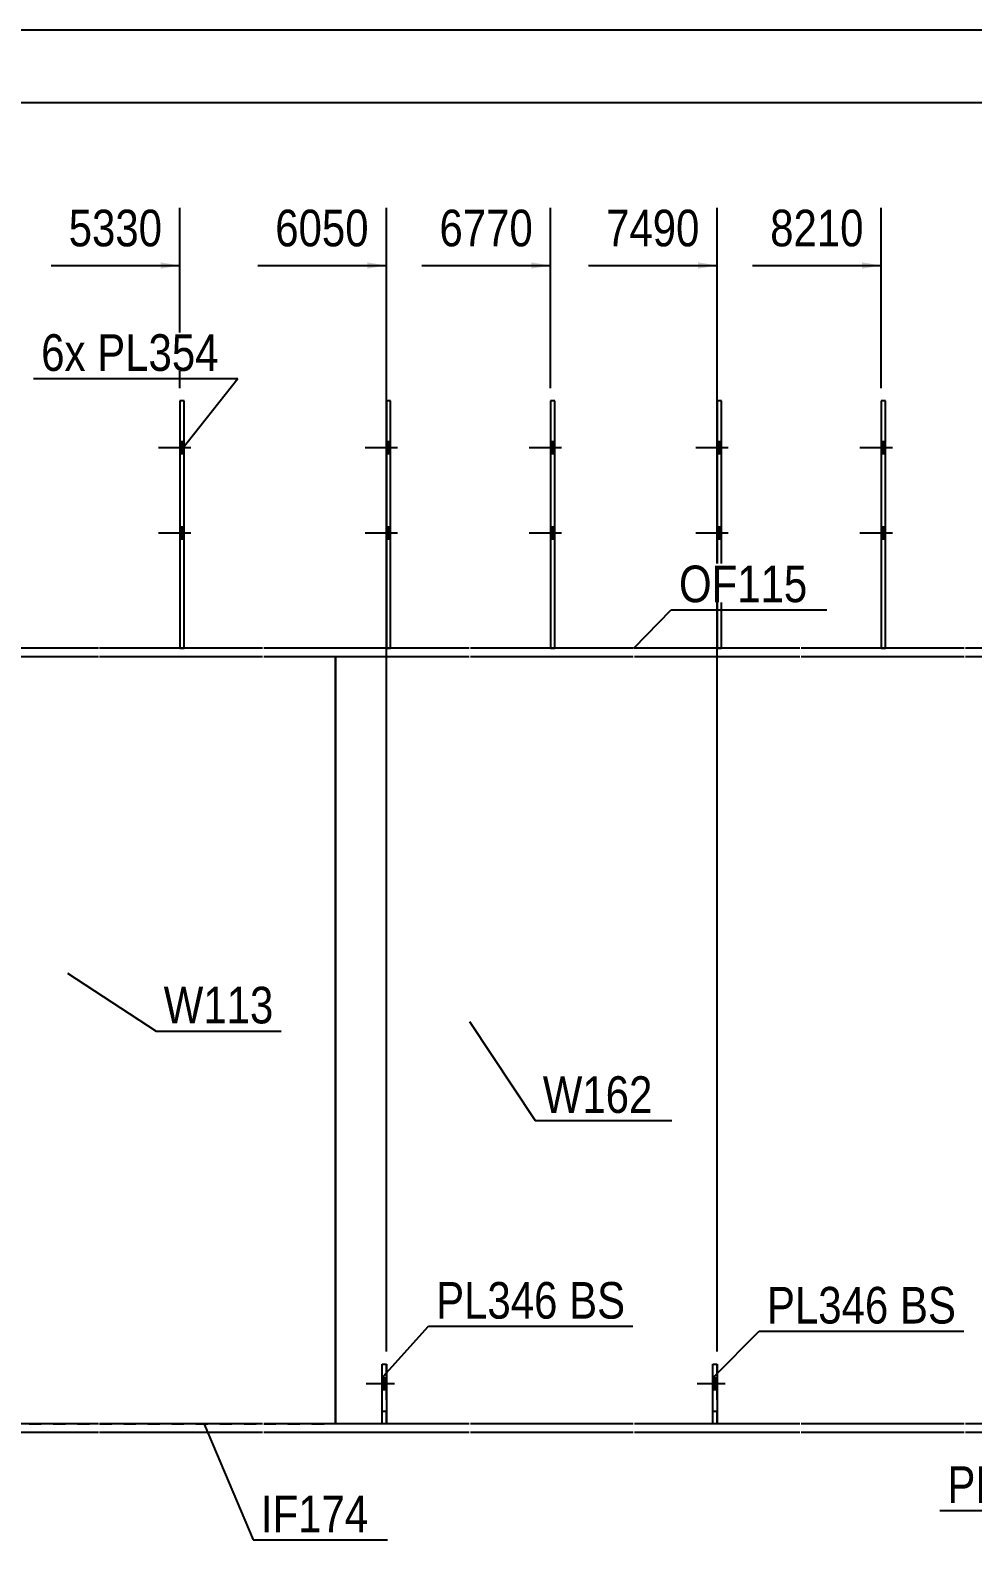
# Model space of a CAD drawing. Header units: millimetres. Extents: x -19 to 384, y -198 to 79.
# Drawn here: x 78.3 to 152.1, y -39.1 to 79 of the extents above; entities that cross this region are included whole.
import ezdxf

# ---------------------------------------------------------------- set-up
doc = ezdxf.new("R2010")
doc.units = ezdxf.units.MM
doc.linetypes.add('DXK_LINE_DOT1', pattern=[1.8814, 0.9407, -0.9407])
doc.linetypes.add('DXK_LINE_DOT2', pattern=[3.9198, 1.9599, -1.9599])
doc.styles.add('Arial Narrow', font='ARIALN.TTF', dxfattribs={"height": 0.2})

# ---------------------------------------------------------------- blocks, each defined once
blk = doc.blocks.new('Unknown-623515201-1211')
at = {"color": 5, "linetype": 'Continuous'}
blk.add_line((383.81, 78.99), (-16.19, 78.99), dxfattribs=at)
blk = doc.blocks.new('Part-623515201-1362 - 1232')
at = {"color": 2, "linetype": 'Continuous'}
for p, q in [((53.75, 30.67), (53.75, 30)), ((59.35, 30.67), (53.75, 30.67)), ((53.75, 30), (59.35, 30)), ((70.65, 30.67), (59.45, 30.67)), ((59.45, 30), (70.65, 30)), ((83.68, 30.67), (70.75, 30.67)), ((70.75, 30), (83.68, 30)), ((96.52, 30.67), (83.78, 30.67)), ((83.78, 30), (96.52, 30)), ((112.67, 30.67), (96.62, 30.67)), ((96.62, 30), (112.67, 30)), ((125.5, 30.67), (112.77, 30.67)), ((112.77, 30), (125.5, 30)), ((138.53, 30.67), (125.6, 30.67)), ((125.6, 30), (138.53, 30)), ((151.37, 30.67), (138.63, 30.67)), ((138.63, 30), (151.37, 30)), ((157.07, 30.67), (151.47, 30.67)), ((151.47, 30), (157.07, 30))]:
    blk.add_line(p, q, dxfattribs=at)
at = {"color": 7, "linetype": 'DXK_LINE_DOT1'}
blk.add_line((157.07, 30), (157.07, 30.67), dxfattribs=at)
blk = doc.blocks.new('Bolt-623515201-1876 - 1232')
at = {"linetype": 'Continuous'}
blk.add_hatch(color=3, dxfattribs=at).paths.add_polyline_path([(132.07, -27.33), (132.07, -26.4), (131.73, -26.4), (131.73, -27.33)])
at = {"color": 3, "linetype": 'Continuous'}
for p, q in [((132.7, -26.87), (130.5, -26.87)), ((132.07, -26.4), (131.73, -26.4)), ((132.07, -27.33), (131.73, -27.33))]:
    blk.add_line(p, q, dxfattribs=at)
blk = doc.blocks.new('Bolt-623515201-1310 - 1232')
at = {"linetype": 'Continuous'}
for points in [[(119.37, 45.87), (119.37, 46.8), (119.03, 46.8), (119.03, 45.87)], [(119.37, 45.87), (119.37, 46.8), (119.03, 46.8), (119.03, 45.87)], [(119.37, 39.2), (119.37, 40.13), (119.03, 40.13), (119.03, 39.2)], [(119.37, 39.2), (119.37, 40.13), (119.03, 40.13), (119.03, 39.2)]]:
    blk.add_hatch(color=3, dxfattribs=at).paths.add_polyline_path(points)
at = {"color": 3, "linetype": 'Continuous'}
for p, q in [((119.9, 46.33), (117.37, 46.33)), ((119.9, 46.33), (117.37, 46.33)), ((119.37, 46.8), (119.03, 46.8)), ((119.37, 46.8), (119.03, 46.8)), ((119.37, 45.87), (119.03, 45.87)), ((119.37, 45.87), (119.03, 45.87)), ((119.9, 39.67), (117.37, 39.67)), ((119.9, 39.67), (117.37, 39.67)), ((119.37, 40.13), (119.03, 40.13)), ((119.37, 40.13), (119.03, 40.13)), ((119.37, 39.2), (119.03, 39.2)), ((119.37, 39.2), (119.03, 39.2))]:
    blk.add_line(p, q, dxfattribs=at)
blk = doc.blocks.new('Bolt-623515201-1311 - 1232')
at = {"linetype": 'Continuous'}
for points in [[(145.23, 45.87), (145.23, 46.8), (144.9, 46.8), (144.9, 45.87)], [(145.23, 45.87), (145.23, 46.8), (144.9, 46.8), (144.9, 45.87)], [(145.23, 39.2), (145.23, 40.13), (144.9, 40.13), (144.9, 39.2)], [(145.23, 39.2), (145.23, 40.13), (144.9, 40.13), (144.9, 39.2)]]:
    blk.add_hatch(color=3, dxfattribs=at).paths.add_polyline_path(points)
at = {"color": 3, "linetype": 'Continuous'}
for p, q in [((145.77, 46.33), (143.23, 46.33)), ((145.77, 46.33), (143.23, 46.33)), ((145.23, 46.8), (144.9, 46.8)), ((145.23, 46.8), (144.9, 46.8)), ((145.23, 45.87), (144.9, 45.87)), ((145.23, 45.87), (144.9, 45.87)), ((145.77, 39.67), (143.23, 39.67)), ((145.77, 39.67), (143.23, 39.67)), ((145.23, 40.13), (144.9, 40.13)), ((145.23, 40.13), (144.9, 40.13)), ((145.23, 39.2), (144.9, 39.2)), ((145.23, 39.2), (144.9, 39.2))]:
    blk.add_line(p, q, dxfattribs=at)
blk = doc.blocks.new('Part-623515201-1816 - 1232')
at = {"color": 2, "linetype": 'Continuous'}
for p, q in [((119.37, 50), (119.03, 50)), ((119.03, 50), (119.03, 30.67)), ((119.37, 30.67), (119.37, 50))]:
    blk.add_line(p, q, dxfattribs=at)
at = {"color": 7, "linetype": 'DXK_LINE_DOT1'}
blk.add_line((119.03, 30.67), (119.37, 30.67), dxfattribs=at)
blk = doc.blocks.new('Part-623515201-1774 - 1232')
at = {"color": 2, "linetype": 'Continuous'}
for p, q in [((106.53, 50), (106.2, 50)), ((106.2, 50), (106.2, 30.67)), ((106.53, 30.67), (106.53, 50))]:
    blk.add_line(p, q, dxfattribs=at)
at = {"color": 7, "linetype": 'DXK_LINE_DOT1'}
blk.add_line((106.2, 30.67), (106.53, 30.67), dxfattribs=at)
blk = doc.blocks.new('Part-623515201-1717 - 1232')
at = {"color": 2, "linetype": 'Continuous'}
for p, q in [((131.73, -30), (131.73, -25.33)), ((131.73, -25.33), (132.07, -25.33)), ((132.07, -25.33), (132.07, -30))]:
    blk.add_line(p, q, dxfattribs=at)
at = {"color": 7, "linetype": 'DXK_LINE_DOT1'}
blk.add_line((131.73, -29), (132.07, -29), dxfattribs=at)
blk = doc.blocks.new('Part-623515201-1811 - 1232')
at = {"color": 2, "linetype": 'Continuous'}
for p, q in [((90.38, 50), (90.05, 50)), ((90.05, 50), (90.05, 30.67)), ((90.38, 30.67), (90.38, 50))]:
    blk.add_line(p, q, dxfattribs=at)
at = {"color": 7, "linetype": 'DXK_LINE_DOT1'}
blk.add_line((90.05, 30.67), (90.38, 30.67), dxfattribs=at)
blk = doc.blocks.new('Part-623515201-1727 - 1232')
at = {"color": 2, "linetype": 'Continuous'}
for p, q in [((105.87, -30), (105.87, -25.33)), ((105.87, -25.33), (106.2, -25.33)), ((106.2, -25.33), (106.2, -30))]:
    blk.add_line(p, q, dxfattribs=at)
at = {"color": 7, "linetype": 'DXK_LINE_DOT1'}
blk.add_line((105.87, -29), (106.2, -29), dxfattribs=at)
blk = doc.blocks.new('Part-623515201-1779 - 1232')
at = {"color": 2, "linetype": 'Continuous'}
for p, q in [((132.4, 50), (132.07, 50)), ((132.07, 50), (132.07, 30.67)), ((132.4, 30.67), (132.4, 50))]:
    blk.add_line(p, q, dxfattribs=at)
at = {"color": 7, "linetype": 'DXK_LINE_DOT1'}
blk.add_line((132.07, 30.67), (132.4, 30.67), dxfattribs=at)
blk = doc.blocks.new('Part-623515201-1428 - 1232')
at = {"color": 2, "linetype": 'Continuous'}
blk.add_line((102.22, -30), (102.22, 30), dxfattribs=at)
at = {"color": 7, "linetype": 'DXK_LINE_DOT1'}
for p, q in [((102.22, 30), (112.67, 30)), ((112.77, 30), (125.5, 30)), ((125.6, 30), (138.53, 30)), ((138.63, 30), (151.37, 30)), ((151.47, 30), (162.67, 30)), ((162.77, 30), (173.25, 30)), ((173.25, 30), (173.25, -30)), ((112.67, -30), (102.22, -30)), ((125.5, -30), (112.77, -30)), ((138.53, -30), (125.6, -30)), ((151.37, -30), (138.63, -30)), ((162.67, -30), (151.47, -30)), ((173.25, -30), (162.77, -30))]:
    blk.add_line(p, q, dxfattribs=at)
blk = doc.blocks.new('Part-623515201-1494 - 1232')
at = {"color": 2, "linetype": 'Continuous'}
for p, q in [((70.65, -30), (65.05, -30)), ((65.05, -30), (65.05, -30.67)), ((70.65, -30.67), (65.05, -30.67)), ((83.68, -30), (70.75, -30)), ((83.68, -30.67), (70.75, -30.67)), ((96.52, -30), (83.78, -30)), ((96.52, -30.67), (83.78, -30.67)), ((112.67, -30), (96.62, -30)), ((112.67, -30.67), (96.62, -30.67)), ((125.5, -30), (112.77, -30)), ((125.5, -30.67), (112.77, -30.67)), ((138.53, -30), (125.6, -30)), ((138.53, -30.67), (125.6, -30.67)), ((151.37, -30), (138.63, -30)), ((151.37, -30.67), (138.63, -30.67)), ((162.67, -30), (151.47, -30)), ((162.67, -30.67), (151.47, -30.67)), ((173.25, -30), (162.77, -30)), ((173.21, -30.67), (162.77, -30.67)), ((178.85, -31.27), (173.21, -30.67)), ((173.25, -30), (178.85, -30.6)), ((178.95, -31.53), (184.66, -32.14)), ((184.59, -32.81), (178.95, -32.2))]:
    blk.add_line(p, q, dxfattribs=at)
at = {"color": 7, "linetype": 'DXK_LINE_DOT1'}
blk.add_line((184.66, -32.14), (184.59, -32.81), dxfattribs=at)
blk = doc.blocks.new('Part-623515201-1722 - 1232')
at = {"color": 7, "linetype": 'DXK_LINE_DOT1'}
for p, q in [((131.73, -30), (131.73, -25.33)), ((131.73, -25.33), (132.07, -25.33)), ((132.07, -30), (132.07, -25.33))]:
    blk.add_line(p, q, dxfattribs=at)
blk = doc.blocks.new('Part-623515201-1702 - 1232')
at = {"color": 7, "linetype": 'DXK_LINE_DOT1'}
for p, q in [((0, 30), (0, -30)), ((0, 30), (22.18, 30)), ((22.28, 30), (35.22, 30)), ((35.32, 30), (48.05, 30)), ((48.15, 30), (59.35, 30)), ((59.45, 30), (70.65, 30)), ((70.75, 30), (83.68, 30)), ((83.78, 30), (96.52, 30)), ((96.62, 30), (102.22, 30)), ((0, -30), (22.18, -30)), ((22.28, -30), (35.22, -30)), ((35.32, -30), (48.05, -30)), ((48.15, -30), (59.35, -30)), ((59.45, -30), (70.65, -30)), ((70.75, -30), (83.68, -30)), ((83.78, -30), (96.52, -30)), ((96.62, -30), (102.22, -30))]:
    blk.add_line(p, q, dxfattribs=at)
at = {"color": 2, "linetype": 'Continuous'}
blk.add_line((102.22, 30), (102.22, -30), dxfattribs=at)
blk = doc.blocks.new('Part-623515201-1732 - 1232')
at = {"color": 7, "linetype": 'DXK_LINE_DOT1'}
for p, q in [((105.87, -30), (105.87, -25.33)), ((105.87, -25.33), (106.2, -25.33)), ((106.2, -30), (106.2, -25.33))]:
    blk.add_line(p, q, dxfattribs=at)
blk = doc.blocks.new('Part-623515201-1821 - 1232')
at = {"color": 2, "linetype": 'Continuous'}
for p, q in [((145.23, 50), (144.9, 50)), ((144.9, 50), (144.9, 30.67)), ((145.23, 30.67), (145.23, 50))]:
    blk.add_line(p, q, dxfattribs=at)
at = {"color": 7, "linetype": 'DXK_LINE_DOT1'}
blk.add_line((144.9, 30.67), (145.23, 30.67), dxfattribs=at)
blk = doc.blocks.new('Bolt-623515201-1864 - 1232')
at = {"linetype": 'Continuous'}
for points in [[(90.38, 45.87), (90.38, 46.8), (90.05, 46.8), (90.05, 45.87)], [(90.38, 45.87), (90.38, 46.8), (90.05, 46.8), (90.05, 45.87)], [(90.38, 39.2), (90.38, 40.13), (90.05, 40.13), (90.05, 39.2)], [(90.38, 39.2), (90.38, 40.13), (90.05, 40.13), (90.05, 39.2)]]:
    blk.add_hatch(color=3, dxfattribs=at).paths.add_polyline_path(points)
at = {"color": 3, "linetype": 'Continuous'}
for p, q in [((90.92, 46.33), (88.38, 46.33)), ((90.92, 46.33), (88.38, 46.33)), ((90.38, 46.8), (90.05, 46.8)), ((90.38, 46.8), (90.05, 46.8)), ((90.38, 45.87), (90.05, 45.87)), ((90.38, 45.87), (90.05, 45.87)), ((90.92, 39.67), (88.38, 39.67)), ((90.92, 39.67), (88.38, 39.67)), ((90.38, 40.13), (90.05, 40.13)), ((90.38, 40.13), (90.05, 40.13)), ((90.38, 39.2), (90.05, 39.2)), ((90.38, 39.2), (90.05, 39.2))]:
    blk.add_line(p, q, dxfattribs=at)
blk = doc.blocks.new('Bolt-623515201-1867 - 1232')
at = {"linetype": 'Continuous'}
for points in [[(132.4, 45.87), (132.4, 46.8), (132.07, 46.8), (132.07, 45.87)], [(132.4, 45.87), (132.4, 46.8), (132.07, 46.8), (132.07, 45.87)], [(132.4, 39.2), (132.4, 40.13), (132.07, 40.13), (132.07, 39.2)], [(132.4, 39.2), (132.4, 40.13), (132.07, 40.13), (132.07, 39.2)]]:
    blk.add_hatch(color=3, dxfattribs=at).paths.add_polyline_path(points)
at = {"color": 3, "linetype": 'Continuous'}
for p, q in [((132.93, 46.33), (130.4, 46.33)), ((132.93, 46.33), (130.4, 46.33)), ((132.4, 46.8), (132.07, 46.8)), ((132.4, 46.8), (132.07, 46.8)), ((132.4, 45.87), (132.07, 45.87)), ((132.4, 45.87), (132.07, 45.87)), ((132.93, 39.67), (130.4, 39.67)), ((132.93, 39.67), (130.4, 39.67)), ((132.4, 40.13), (132.07, 40.13)), ((132.4, 40.13), (132.07, 40.13)), ((132.4, 39.2), (132.07, 39.2)), ((132.4, 39.2), (132.07, 39.2))]:
    blk.add_line(p, q, dxfattribs=at)
blk = doc.blocks.new('Bolt-623515201-1868 - 1232')
at = {"linetype": 'Continuous'}
for points in [[(106.53, 45.87), (106.53, 46.8), (106.2, 46.8), (106.2, 45.87)], [(106.53, 45.87), (106.53, 46.8), (106.2, 46.8), (106.2, 45.87)], [(106.53, 39.2), (106.53, 40.13), (106.2, 40.13), (106.2, 39.2)], [(106.53, 39.2), (106.53, 40.13), (106.2, 40.13), (106.2, 39.2)]]:
    blk.add_hatch(color=3, dxfattribs=at).paths.add_polyline_path(points)
at = {"color": 3, "linetype": 'Continuous'}
for p, q in [((107.07, 46.33), (104.53, 46.33)), ((107.07, 46.33), (104.53, 46.33)), ((106.53, 46.8), (106.2, 46.8)), ((106.53, 46.8), (106.2, 46.8)), ((106.53, 45.87), (106.2, 45.87)), ((106.53, 45.87), (106.2, 45.87)), ((107.07, 39.67), (104.53, 39.67)), ((107.07, 39.67), (104.53, 39.67)), ((106.53, 40.13), (106.2, 40.13)), ((106.53, 40.13), (106.2, 40.13)), ((106.53, 39.2), (106.2, 39.2)), ((106.53, 39.2), (106.2, 39.2))]:
    blk.add_line(p, q, dxfattribs=at)
blk = doc.blocks.new('Bolt-623515201-1873 - 1232')
at = {"color": 3, "linetype": 'DXK_LINE_DOT2'}
for p, q in [((106.83, -26.87), (104.63, -26.87)), ((106.2, -26.4), (105.87, -26.4)), ((106.2, -27.33), (105.87, -27.33))]:
    blk.add_line(p, q, dxfattribs=at)
blk = doc.blocks.new('Bolt-623515201-1874 - 1232')
at = {"linetype": 'Continuous'}
blk.add_hatch(color=3, dxfattribs=at).paths.add_polyline_path([(106.2, -27.33), (106.2, -26.4), (105.87, -26.4), (105.87, -27.33)])
at = {"color": 3, "linetype": 'Continuous'}
for p, q in [((106.83, -26.87), (104.63, -26.87)), ((106.2, -26.4), (105.87, -26.4)), ((106.2, -27.33), (105.87, -27.33))]:
    blk.add_line(p, q, dxfattribs=at)
blk = doc.blocks.new('Bolt-623515201-1875 - 1232')
at = {"color": 3, "linetype": 'DXK_LINE_DOT2'}
for p, q in [((132.7, -26.87), (130.5, -26.87)), ((132.07, -26.4), (131.73, -26.4)), ((132.07, -27.33), (131.73, -27.33))]:
    blk.add_line(p, q, dxfattribs=at)
blk = doc.blocks.new('StraightDimension-623515201-2434 - 1232')
at = {"color": 7, "linetype": 'Continuous'}
blk.add_line((-1.33, 73.34), (366.89, 73.34), dxfattribs=at)
blk = doc.blocks.new('StraightDimension-623515201-8637 - 1232')
at = {"linetype": 'Continuous'}
blk.add_hatch(color=7, dxfattribs=at).paths.add_polyline_path([(143.4, 60.84), (144.9, 60.59), (143.4, 60.34)])
at = {"color": 7, "linetype": 'Continuous'}
for p, q in [((144.9, 51), (144.9, 65.09)), ((134.84, 60.59), (144.9, 60.59))]:
    blk.add_line(p, q, dxfattribs=at)
at = {"color": 0}
blk.add_wipeout([(144.13, 61.49), (144.13, 65.69), (135.61, 65.69), (135.61, 61.49)], dxfattribs=at)
at = {"color": 3, "style": 'Arial Narrow'}
blk.add_text('8210', height=2.863, dxfattribs=at).set_placement((136.21, 62.09))
blk = doc.blocks.new('StraightDimension-623515201-8638 - 1232')
at = {"linetype": 'Continuous'}
blk.add_hatch(color=7, dxfattribs=at).paths.add_polyline_path([(130.57, 60.84), (132.07, 60.59), (130.57, 60.34)])
at = {"color": 7, "linetype": 'Continuous'}
for p, q in [((132.07, -24.33), (132.07, 65.09)), ((122.01, 60.59), (132.07, 60.59))]:
    blk.add_line(p, q, dxfattribs=at)
at = {"color": 0}
blk.add_wipeout([(131.29, 61.49), (131.29, 65.69), (122.78, 65.69), (122.78, 61.49)], dxfattribs=at)
at = {"color": 3, "style": 'Arial Narrow'}
blk.add_text('7490', height=2.863, dxfattribs=at).set_placement((123.38, 62.09))
blk = doc.blocks.new('StraightDimension-623515201-8639 - 1232')
at = {"linetype": 'Continuous'}
blk.add_hatch(color=7, dxfattribs=at).paths.add_polyline_path([(117.53, 60.84), (119.03, 60.59), (117.53, 60.34)])
at = {"color": 7, "linetype": 'Continuous'}
for p, q in [((119.03, 51), (119.03, 65.09)), ((108.97, 60.59), (119.03, 60.59))]:
    blk.add_line(p, q, dxfattribs=at)
at = {"color": 0}
blk.add_wipeout([(118.26, 61.49), (118.26, 65.69), (109.75, 65.69), (109.75, 61.49)], dxfattribs=at)
at = {"color": 3, "style": 'Arial Narrow'}
blk.add_text('6770', height=2.863, dxfattribs=at).set_placement((110.35, 62.09))
blk = doc.blocks.new('StraightDimension-623515201-8640 - 1232')
at = {"linetype": 'Continuous'}
blk.add_hatch(color=7, dxfattribs=at).paths.add_polyline_path([(104.7, 60.84), (106.2, 60.59), (104.7, 60.34)])
at = {"color": 7, "linetype": 'Continuous'}
for p, q in [((106.2, -24.33), (106.2, 65.09)), ((96.14, 60.59), (106.2, 60.59))]:
    blk.add_line(p, q, dxfattribs=at)
at = {"color": 0}
blk.add_wipeout([(105.43, 61.49), (105.43, 65.69), (96.91, 65.69), (96.91, 61.49)], dxfattribs=at)
at = {"color": 3, "style": 'Arial Narrow'}
blk.add_text('6050', height=2.863, dxfattribs=at).set_placement((97.51, 62.09))
blk = doc.blocks.new('StraightDimension-623515201-8641 - 1232')
at = {"linetype": 'Continuous'}
blk.add_hatch(color=7, dxfattribs=at).paths.add_polyline_path([(88.55, 60.84), (90.05, 60.59), (88.55, 60.34)])
at = {"color": 7, "linetype": 'Continuous'}
for p, q in [((90.05, 51), (90.05, 65.09)), ((79.99, 60.59), (90.05, 60.59))]:
    blk.add_line(p, q, dxfattribs=at)
at = {"color": 0}
blk.add_wipeout([(89.28, 61.49), (89.28, 65.69), (80.76, 65.69), (80.76, 61.49)], dxfattribs=at)
at = {"color": 3, "style": 'Arial Narrow'}
blk.add_text('5330', height=2.863, dxfattribs=at).set_placement((81.36, 62.09))
blk = doc.blocks.new('Mark-623515201-1698 - 1232')
at = {"color": 7, "linetype": 'Continuous'}
for p, q in [((81.26, 5.24), (88.19, 0.72)), ((88.19, 0.72), (97.97, 0.72))]:
    blk.add_line(p, q, dxfattribs=at)
at = {"color": 0}
blk.add_wipeout([(97.37, 1.32), (97.37, 4.32), (88.79, 4.32), (88.79, 1.32)], dxfattribs=at)
blk.add_wipeout([(97.37, 1.32), (97.37, 4.32), (88.79, 4.32), (88.79, 1.32)], dxfattribs=at)
at = {"color": 3, "style": 'Arial Narrow'}
blk.add_text('W113', height=2.863, dxfattribs=at).set_placement((88.79, 1.32))
blk = doc.blocks.new('Mark-623515201-1490 - 1232')
at = {"color": 7, "linetype": 'Continuous'}
for p, q in [((91.94, -30.02), (95.79, -39.07)), ((95.79, -39.07), (106.29, -39.07))]:
    blk.add_line(p, q, dxfattribs=at)
at = {"color": 0}
blk.add_wipeout([(104.79, -38.47), (104.79, -35.47), (96.39, -35.47), (96.39, -38.47)], dxfattribs=at)
blk.add_wipeout([(104.79, -38.47), (104.79, -35.47), (96.39, -35.47), (96.39, -38.47)], dxfattribs=at)
at = {"color": 3, "style": 'Arial Narrow'}
blk.add_text('IF174', height=2.863, dxfattribs=at).set_placement((96.39, -38.47))
blk = doc.blocks.new('Mark-623515201-1358 - 1232')
at = {"color": 7, "linetype": 'Continuous'}
for p, q in [((125.54, 30.67), (128.48, 33.66)), ((128.48, 33.66), (140.63, 33.66))]:
    blk.add_line(p, q, dxfattribs=at)
at = {"color": 0}
blk.add_wipeout([(139.13, 34.26), (139.13, 37.26), (129.08, 37.26), (129.08, 34.26)], dxfattribs=at)
blk.add_wipeout([(139.13, 34.26), (139.13, 37.26), (129.08, 37.26), (129.08, 34.26)], dxfattribs=at)
at = {"color": 3, "style": 'Arial Narrow'}
blk.add_text('OF115', height=2.863, dxfattribs=at).set_placement((129.08, 34.26))
blk = doc.blocks.new('Mark-623515201-1424 - 1232')
at = {"color": 7, "linetype": 'Continuous'}
for p, q in [((112.69, 1.46), (117.83, -6.28)), ((117.83, -6.28), (128.52, -6.28))]:
    blk.add_line(p, q, dxfattribs=at)
at = {"color": 0}
blk.add_wipeout([(127.02, -5.68), (127.02, -2.68), (118.43, -2.68), (118.43, -5.68)], dxfattribs=at)
blk.add_wipeout([(127.02, -5.68), (127.02, -2.68), (118.43, -2.68), (118.43, -5.68)], dxfattribs=at)
at = {"color": 3, "style": 'Arial Narrow'}
blk.add_text('W162', height=2.863, dxfattribs=at).set_placement((118.43, -5.68))
blk = doc.blocks.new('MarkSet-623515201-2491 - 1232')
at = {"color": 7, "linetype": 'Continuous'}
for p in [(78.61, 51.75), (90.14, 46.11)]:
    blk.add_line(p, (94.59, 51.75), dxfattribs=at)
at = {"color": 0}
for points in [[(82.69, 52.35), (82.69, 55.35), (79.21, 55.35), (79.21, 52.35)], [(93.09, 52.35), (93.09, 55.35), (83.59, 55.35), (83.59, 52.35)]]:
    blk.add_wipeout(points, dxfattribs=at)
for points in [[(82.69, 52.35), (82.69, 55.35), (79.21, 55.35), (79.21, 52.35)], [(93.09, 52.35), (93.09, 55.35), (83.59, 55.35), (83.59, 52.35)]]:
    blk.add_wipeout(points, dxfattribs=at)
at = {"color": 3, "style": 'Arial Narrow'}
for s, p in [('6x', (79.21, 52.35)), ('PL354', (83.59, 52.35))]:
    blk.add_text(s, height=2.863, dxfattribs=at).set_placement(p)
blk = doc.blocks.new('MarkSet-623515201-2507 - 1232')
at = {"color": 7, "linetype": 'Continuous'}
for p, q in [((131.82, -26.29), (135.36, -22.75)), ((135.36, -22.75), (151.34, -22.75))]:
    blk.add_line(p, q, dxfattribs=at)
at = {"color": 0}
for points in [[(145.46, -22.15), (145.46, -19.15), (135.96, -19.15), (135.96, -22.15)], [(150.74, -22.15), (150.74, -19.15), (146.36, -19.15), (146.36, -22.15)]]:
    blk.add_wipeout(points, dxfattribs=at)
for points in [[(145.46, -22.15), (145.46, -19.15), (135.96, -19.15), (135.96, -22.15)], [(150.74, -22.15), (150.74, -19.15), (146.36, -19.15), (146.36, -22.15)]]:
    blk.add_wipeout(points, dxfattribs=at)
at = {"color": 3, "style": 'Arial Narrow'}
for s, p in [('PL346', (135.96, -22.15)), ('BS', (146.36, -22.15))]:
    blk.add_text(s, height=2.863, dxfattribs=at).set_placement(p)
blk = doc.blocks.new('MarkSet-623515201-2513 - 1232')
at = {"color": 7, "linetype": 'Continuous'}
for p, q in [((105.95, -26.29), (109.49, -22.37)), ((109.49, -22.37), (125.48, -22.37))]:
    blk.add_line(p, q, dxfattribs=at)
at = {"color": 0}
for points in [[(119.59, -21.77), (119.59, -18.77), (110.09, -18.77), (110.09, -21.77)], [(124.88, -21.77), (124.88, -18.77), (120.49, -18.77), (120.49, -21.77)]]:
    blk.add_wipeout(points, dxfattribs=at)
for points in [[(119.59, -21.77), (119.59, -18.77), (110.09, -18.77), (110.09, -21.77)], [(124.88, -21.77), (124.88, -18.77), (120.49, -18.77), (120.49, -21.77)]]:
    blk.add_wipeout(points, dxfattribs=at)
at = {"color": 3, "style": 'Arial Narrow'}
for s, p in [('PL346', (110.09, -21.77)), ('BS', (120.49, -21.77))]:
    blk.add_text(s, height=2.863, dxfattribs=at).set_placement(p)
blk = doc.blocks.new('MarkSet-623515201-7832 - 1232')
at = {"color": 7, "linetype": 'Continuous'}
for p in [(168.99, -29.05), (149.47, -36.78)]:
    blk.add_line(p, (165.45, -36.78), dxfattribs=at)
at = {"color": 0}
for points in [[(159.57, -36.18), (159.57, -33.18), (150.07, -33.18), (150.07, -36.18)], [(164.85, -36.18), (164.85, -33.18), (160.47, -33.18), (160.47, -36.18)]]:
    blk.add_wipeout(points, dxfattribs=at)
for points in [[(159.57, -36.18), (159.57, -33.18), (150.07, -33.18), (150.07, -36.18)], [(164.85, -36.18), (164.85, -33.18), (160.47, -33.18), (160.47, -36.18)]]:
    blk.add_wipeout(points, dxfattribs=at)
at = {"color": 3, "style": 'Arial Narrow'}
for s, p in [('PL346', (150.07, -36.18)), ('BS', (160.47, -36.18))]:
    blk.add_text(s, height=2.863, dxfattribs=at).set_placement(p)

msp = doc.modelspace()

# ---------------------------------------------------------------- block references
for name in ['Unknown-623515201-1211', 'Part-623515201-1811 - 1232', 'Part-623515201-1774 - 1232', 'Part-623515201-1816 - 1232', 'Part-623515201-1779 - 1232', 'Part-623515201-1821 - 1232', 'Bolt-623515201-1864 - 1232', 'Bolt-623515201-1868 - 1232', 'Bolt-623515201-1310 - 1232', 'Bolt-623515201-1867 - 1232', 'Bolt-623515201-1311 - 1232', 'Part-623515201-1702 - 1232', 'Part-623515201-1362 - 1232', 'Part-623515201-1428 - 1232', 'Part-623515201-1727 - 1232', 'Part-623515201-1732 - 1232', 'Part-623515201-1717 - 1232', 'Part-623515201-1722 - 1232', 'Bolt-623515201-1873 - 1232', 'Bolt-623515201-1874 - 1232', 'Bolt-623515201-1876 - 1232', 'Bolt-623515201-1875 - 1232', 'Part-623515201-1494 - 1232']:
    msp.add_blockref(name, (0, 0))

# ---------------------------------------------------------------- next in the draw order: block references
for name in ['StraightDimension-623515201-2434 - 1232', 'MarkSet-623515201-7832 - 1232', 'Mark-623515201-1490 - 1232']:
    msp.add_blockref(name, (0, 0))

# ---------------------------------------------------------------- next in the draw order: block references
for name in ['StraightDimension-623515201-8641 - 1232', 'StraightDimension-623515201-8640 - 1232', 'StraightDimension-623515201-8639 - 1232', 'StraightDimension-623515201-8638 - 1232', 'StraightDimension-623515201-8637 - 1232']:
    msp.add_blockref(name, (0, 0))

# ---------------------------------------------------------------- next in the draw order: block references
for name in ['MarkSet-623515201-2491 - 1232', 'Mark-623515201-1358 - 1232', 'Mark-623515201-1698 - 1232', 'Mark-623515201-1424 - 1232', 'MarkSet-623515201-2513 - 1232', 'MarkSet-623515201-2507 - 1232']:
    msp.add_blockref(name, (0, 0))

doc.saveas('drawing.dxf')
